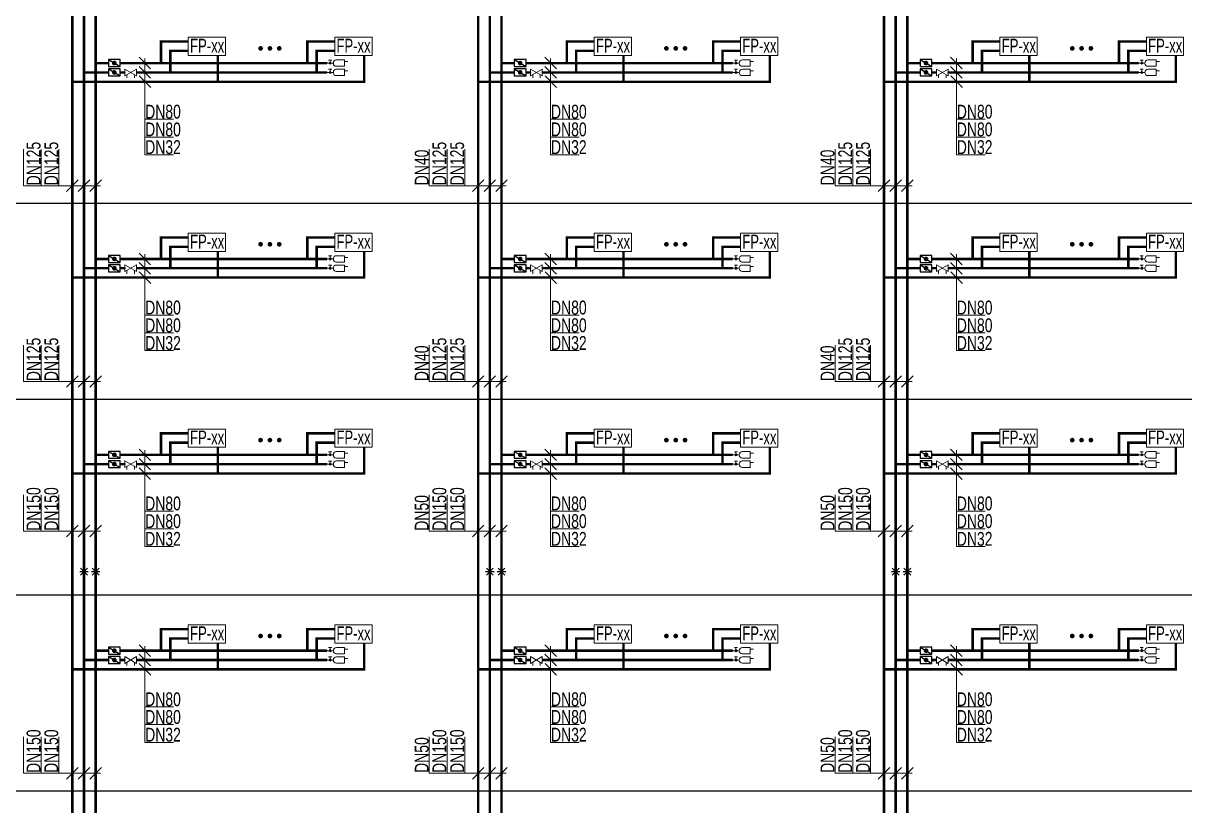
# Model space of a CAD drawing. Extents: x -778003 to -147913, y -2164908 to -814216.
# Drawn here: x -467002 to -442101, y -1006208 to -989428 of the extents above; entities that cross this region are included whole.
import ezdxf

# ---------------------------------------------------------------- set-up
doc = ezdxf.new("R2010")
doc.units = 0
doc.header["$LTSCALE"] = 1000
doc.header["$MEASUREMENT"] = 0
doc.linetypes.add('CENTER2', pattern=[1.125, 0.75, -0.125, 0.125, -0.125])
doc.linetypes.add('DASH', pattern=[0.35, 0.25, -0.1])
doc.layers.get('0').update_dxf_attribs({"linetype": 'CONTINUOUS'})
for name, color, linetype, lineweight in [('EQ-风机盘管', 7, 'CONTINUOUS', 20), ('H-DIM-空调', 7, 'CONTINUOUS', 20), ('H-KT-冷凝', 5, 'N_LINE', 35), ('H-KT-冷热供', 3, 'LRG_LINE', 35), ('H-KT-冷热回', 2, 'LRH_LINE', 35), ('H-KT-阀件', 7, 'CONTINUOUS', 20)]:
    doc.layers.add(name, color=color, linetype=linetype, lineweight=lineweight)
for name, color, linetype in [('TEXT-风机盘管', 7, 'CONTINUOUS'), ('VALVE-空冷供水', 7, 'CONTINUOUS'), ('VALVE-空冷热供水', 7, 'CONTINUOUS'), ('设备以及附件层', 7, 'CONTINUOUS')]:
    doc.layers.add(name, color=color, linetype=linetype)
doc.styles.add('_THVAC_PIPEDN', font='ROS', dxfattribs={"width": 0.8, "height": 3.5, "bigfont": 'JD'})
doc.styles.add('HZF', font='ROS', dxfattribs={"width": 0.8, "bigfont": 'JD'})
doc.styles.add('KHZ', font='ROMANS', dxfattribs={"width": 0.7, "bigfont": 'HZTXT'})
doc.linetypes.add('LRG_LINE', pattern='A,1.5,-0.1,["LRG",KHZ,S=0.1,R=0,X=-0.1,Y=-0.05],-0.2', length=1.8)
doc.linetypes.add('LRH_LINE', pattern='A,1.5,-0.1,["LRH",KHZ,S=0.1,R=0,X=-0.1,Y=-0.05],-0.2', length=1.8)
doc.linetypes.add('N_LINE', pattern='A,1.5,-0.1,["N",KHZ,S=0.1,R=0,X=-0.1,Y=-0.05],-0.02', length=1.62)

# ---------------------------------------------------------------- blocks, each defined once
blk = doc.blocks.new('$VALVE$00000964')
h = blk.add_hatch(color=256)
h.paths.add_polyline_path([(15, 46, 0.414214), (0, 61), (0, 31, 0.414214)])
h.paths.add_polyline_path([(0, 61, 0.414214), (-15, 46, 0.414214), (0, 31)])
for p, q in [((-46, 138), (-46, 251)), ((-46, 251), (46, 251)), ((23, 251), (23, 297)), ((46, 251), (46, 138)), ((0, 92), (0, 0)), ((15, 46), (44, 46)), ((44, 68), (44, 24))]:
    blk.add_line(p, q)
blk.add_circle((0, 46), 14.7)
blk.add_arc((0, 138), 46.1, 180, 0)
blk.add_point((0, 0))
blk = doc.blocks.new('$VALVE$00000929')
blk.add_lwpolyline([(-125, -72), (125, 72), (125, -72), (-125, 72)], close=True)
for points in [[(-80, -46), (-80, -116)], [(80, -46), (80, -116)]]:
    blk.add_lwpolyline(points)
for p in [(-125, 0), (125, 0)]:
    blk.add_point(p)
blk = doc.blocks.new('$VALVE$00000780')
at = {"layer": '设备以及附件层'}
for points in [[(-37, -37), (37, 37)], [(37, -37), (-37, 37)], [(0, 45), (0, -45)]]:
    blk.add_lwpolyline(points, dxfattribs=at)
blk = doc.blocks.new('$VALVE$00000898')
blk.add_lwpolyline([(128, 74), (-128, -74), (-128, 74)], close=True)
blk.add_lwpolyline([(128, 74), (128, -74), (-128, -74)])
at = {"const_width": 50}
blk.add_lwpolyline([(0, 25, -1), (0, -25, -1)], format="xyb", close=True, dxfattribs=at)
for p in [(-128, 0), (128, 0)]:
    blk.add_point(p)

msp = doc.modelspace()

# ---------------------------------------------------------------- hatches: boundary and pattern name
at = {"layer": 'H-KT-冷凝', "linetype": 'CENTER2'}
for points in [[(-459694.5, -990682.2), (-459668.3, -990682.2), (-459668.3, -990708.5)], [(-459694.5, -990682.2), (-459694.5, -990708.5), (-459668.3, -990708.5)], [(-450994.5, -990682.2), (-450968.3, -990682.2), (-450968.3, -990708.5)], [(-450994.5, -990682.2), (-450994.5, -990708.5), (-450968.3, -990708.5)], [(-442294.5, -990682.2), (-442268.3, -990682.2), (-442268.3, -990708.5)], [(-442294.5, -990682.2), (-442294.5, -990708.5), (-442268.3, -990708.5)], [(-459694.5, -994882.2), (-459668.3, -994882.2), (-459668.3, -994908.5)], [(-459694.5, -994882.2), (-459694.5, -994908.5), (-459668.3, -994908.5)], [(-450994.5, -994882.2), (-450968.3, -994882.2), (-450968.3, -994908.5)], [(-450994.5, -994882.2), (-450994.5, -994908.5), (-450968.3, -994908.5)], [(-442294.5, -994882.2), (-442268.3, -994882.2), (-442268.3, -994908.5)], [(-442294.5, -994882.2), (-442294.5, -994908.5), (-442268.3, -994908.5)], [(-459694.5, -999082.2), (-459668.3, -999082.2), (-459668.3, -999108.5)], [(-459694.5, -999082.2), (-459694.5, -999108.5), (-459668.3, -999108.5)], [(-450994.5, -999082.2), (-450968.3, -999082.2), (-450968.3, -999108.5)], [(-450994.5, -999082.2), (-450994.5, -999108.5), (-450968.3, -999108.5)], [(-442294.5, -999082.2), (-442268.3, -999082.2), (-442268.3, -999108.5)], [(-442294.5, -999082.2), (-442294.5, -999108.5), (-442268.3, -999108.5)], [(-459694.5, -1003282.2), (-459668.3, -1003282.2), (-459668.3, -1003308.5)], [(-459694.5, -1003282.2), (-459694.5, -1003308.5), (-459668.3, -1003308.5)], [(-450994.5, -1003282.2), (-450968.3, -1003282.2), (-450968.3, -1003308.5)], [(-450994.5, -1003282.2), (-450994.5, -1003308.5), (-450968.3, -1003308.5)], [(-442294.5, -1003282.2), (-442268.3, -1003282.2), (-442268.3, -1003308.5)], [(-442294.5, -1003282.2), (-442294.5, -1003308.5), (-442268.3, -1003308.5)]]:
    msp.add_hatch(color=256, dxfattribs=at).paths.add_polyline_path(points)
at = {"layer": 'H-KT-冷热供', "linetype": 'Continuous'}
for points in [[(-464048.9, -989821.1), (-464075.1, -989821.1), (-464075.1, -989794.8)], [(-464048.9, -989821.1), (-464048.9, -989794.8), (-464075.1, -989794.8)], [(-460911.1, -989821.1), (-460937.3, -989821.1), (-460937.3, -989794.8)], [(-460911.1, -989821.1), (-460911.1, -989794.8), (-460937.3, -989794.8)], [(-455348.9, -989821.1), (-455375.1, -989821.1), (-455375.1, -989794.8)], [(-455348.9, -989821.1), (-455348.9, -989794.8), (-455375.1, -989794.8)], [(-452211.1, -989821.1), (-452237.3, -989821.1), (-452237.3, -989794.8)], [(-452211.1, -989821.1), (-452211.1, -989794.8), (-452237.3, -989794.8)], [(-446648.9, -989821.1), (-446675.1, -989821.1), (-446675.1, -989794.8)], [(-446648.9, -989821.1), (-446648.9, -989794.8), (-446675.1, -989794.8)], [(-443511.1, -989821.1), (-443537.3, -989821.1), (-443537.3, -989794.8)], [(-443511.1, -989821.1), (-443511.1, -989794.8), (-443537.3, -989794.8)], [(-464048.9, -994021.1), (-464075.1, -994021.1), (-464075.1, -993994.8)], [(-464048.9, -994021.1), (-464048.9, -993994.8), (-464075.1, -993994.8)], [(-460911.1, -994021.1), (-460937.3, -994021.1), (-460937.3, -993994.8)], [(-460911.1, -994021.1), (-460911.1, -993994.8), (-460937.3, -993994.8)], [(-455348.9, -994021.1), (-455375.1, -994021.1), (-455375.1, -993994.8)], [(-455348.9, -994021.1), (-455348.9, -993994.8), (-455375.1, -993994.8)], [(-452211.1, -994021.1), (-452237.3, -994021.1), (-452237.3, -993994.8)], [(-452211.1, -994021.1), (-452211.1, -993994.8), (-452237.3, -993994.8)], [(-446648.9, -994021.1), (-446675.1, -994021.1), (-446675.1, -993994.8)], [(-446648.9, -994021.1), (-446648.9, -993994.8), (-446675.1, -993994.8)], [(-443511.1, -994021.1), (-443537.3, -994021.1), (-443537.3, -993994.8)], [(-443511.1, -994021.1), (-443511.1, -993994.8), (-443537.3, -993994.8)], [(-464048.9, -998221.1), (-464075.1, -998221.1), (-464075.1, -998194.8)], [(-464048.9, -998221.1), (-464048.9, -998194.8), (-464075.1, -998194.8)], [(-460911.1, -998221.1), (-460937.3, -998221.1), (-460937.3, -998194.8)], [(-460911.1, -998221.1), (-460911.1, -998194.8), (-460937.3, -998194.8)], [(-455348.9, -998221.1), (-455375.1, -998221.1), (-455375.1, -998194.8)], [(-455348.9, -998221.1), (-455348.9, -998194.8), (-455375.1, -998194.8)], [(-452211.1, -998221.1), (-452237.3, -998221.1), (-452237.3, -998194.8)], [(-452211.1, -998221.1), (-452211.1, -998194.8), (-452237.3, -998194.8)], [(-446648.9, -998221.1), (-446675.1, -998221.1), (-446675.1, -998194.8)], [(-446648.9, -998221.1), (-446648.9, -998194.8), (-446675.1, -998194.8)], [(-443511.1, -998221.1), (-443537.3, -998221.1), (-443537.3, -998194.8)], [(-443511.1, -998221.1), (-443511.1, -998194.8), (-443537.3, -998194.8)], [(-464048.9, -1002421.1), (-464075.1, -1002421.1), (-464075.1, -1002394.8)], [(-464048.9, -1002421.1), (-464048.9, -1002394.8), (-464075.1, -1002394.8)], [(-460911.1, -1002421.1), (-460937.3, -1002421.1), (-460937.3, -1002394.8)], [(-460911.1, -1002421.1), (-460911.1, -1002394.8), (-460937.3, -1002394.8)], [(-455348.9, -1002421.1), (-455375.1, -1002421.1), (-455375.1, -1002394.8)], [(-455348.9, -1002421.1), (-455348.9, -1002394.8), (-455375.1, -1002394.8)], [(-452211.1, -1002421.1), (-452237.3, -1002421.1), (-452237.3, -1002394.8)], [(-452211.1, -1002421.1), (-452211.1, -1002394.8), (-452237.3, -1002394.8)], [(-446648.9, -1002421.1), (-446675.1, -1002421.1), (-446675.1, -1002394.8)], [(-446648.9, -1002421.1), (-446648.9, -1002394.8), (-446675.1, -1002394.8)], [(-443511.1, -1002421.1), (-443537.3, -1002421.1), (-443537.3, -1002394.8)], [(-443511.1, -1002421.1), (-443511.1, -1002394.8), (-443537.3, -1002394.8)]]:
    msp.add_hatch(color=256, dxfattribs=at).paths.add_polyline_path(points)
at = {"layer": 'H-KT-冷热回', "linetype": 'DASH'}
for points in [[(-463848.9, -990021.1), (-463875.1, -990021.1), (-463875.1, -989994.8)], [(-463848.9, -990021.1), (-463848.9, -989994.8), (-463875.1, -989994.8)], [(-460711.1, -990021.1), (-460737.3, -990021.1), (-460737.3, -989994.8)], [(-460711.1, -990021.1), (-460711.1, -989994.8), (-460737.3, -989994.8)], [(-455148.9, -990021.1), (-455175.1, -990021.1), (-455175.1, -989994.8)], [(-455148.9, -990021.1), (-455148.9, -989994.8), (-455175.1, -989994.8)], [(-452011.1, -990021.1), (-452037.3, -990021.1), (-452037.3, -989994.8)], [(-452011.1, -990021.1), (-452011.1, -989994.8), (-452037.3, -989994.8)], [(-446448.9, -990021.1), (-446475.1, -990021.1), (-446475.1, -989994.8)], [(-446448.9, -990021.1), (-446448.9, -989994.8), (-446475.1, -989994.8)], [(-443311.1, -990021.1), (-443337.3, -990021.1), (-443337.3, -989994.8)], [(-443311.1, -990021.1), (-443311.1, -989994.8), (-443337.3, -989994.8)], [(-463848.9, -994221.1), (-463875.1, -994221.1), (-463875.1, -994194.8)], [(-463848.9, -994221.1), (-463848.9, -994194.8), (-463875.1, -994194.8)], [(-460711.1, -994221.1), (-460737.3, -994221.1), (-460737.3, -994194.8)], [(-460711.1, -994221.1), (-460711.1, -994194.8), (-460737.3, -994194.8)], [(-455148.9, -994221.1), (-455175.1, -994221.1), (-455175.1, -994194.8)], [(-455148.9, -994221.1), (-455148.9, -994194.8), (-455175.1, -994194.8)], [(-452011.1, -994221.1), (-452037.3, -994221.1), (-452037.3, -994194.8)], [(-452011.1, -994221.1), (-452011.1, -994194.8), (-452037.3, -994194.8)], [(-446448.9, -994221.1), (-446475.1, -994221.1), (-446475.1, -994194.8)], [(-446448.9, -994221.1), (-446448.9, -994194.8), (-446475.1, -994194.8)], [(-443311.1, -994221.1), (-443337.3, -994221.1), (-443337.3, -994194.8)], [(-443311.1, -994221.1), (-443311.1, -994194.8), (-443337.3, -994194.8)], [(-463848.9, -998421.1), (-463875.1, -998421.1), (-463875.1, -998394.8)], [(-463848.9, -998421.1), (-463848.9, -998394.8), (-463875.1, -998394.8)], [(-460711.1, -998421.1), (-460737.3, -998421.1), (-460737.3, -998394.8)], [(-460711.1, -998421.1), (-460711.1, -998394.8), (-460737.3, -998394.8)], [(-455148.9, -998421.1), (-455175.1, -998421.1), (-455175.1, -998394.8)], [(-455148.9, -998421.1), (-455148.9, -998394.8), (-455175.1, -998394.8)], [(-452011.1, -998421.1), (-452037.3, -998421.1), (-452037.3, -998394.8)], [(-452011.1, -998421.1), (-452011.1, -998394.8), (-452037.3, -998394.8)], [(-446448.9, -998421.1), (-446475.1, -998421.1), (-446475.1, -998394.8)], [(-446448.9, -998421.1), (-446448.9, -998394.8), (-446475.1, -998394.8)], [(-443311.1, -998421.1), (-443337.3, -998421.1), (-443337.3, -998394.8)], [(-443311.1, -998421.1), (-443311.1, -998394.8), (-443337.3, -998394.8)], [(-463848.9, -1002621.1), (-463875.1, -1002621.1), (-463875.1, -1002594.8)], [(-463848.9, -1002621.1), (-463848.9, -1002594.8), (-463875.1, -1002594.8)], [(-460711.1, -1002621.1), (-460737.3, -1002621.1), (-460737.3, -1002594.8)], [(-460711.1, -1002621.1), (-460711.1, -1002594.8), (-460737.3, -1002594.8)], [(-455148.9, -1002621.1), (-455175.1, -1002621.1), (-455175.1, -1002594.8)], [(-455148.9, -1002621.1), (-455148.9, -1002594.8), (-455175.1, -1002594.8)], [(-452011.1, -1002621.1), (-452037.3, -1002621.1), (-452037.3, -1002594.8)], [(-452011.1, -1002621.1), (-452011.1, -1002594.8), (-452037.3, -1002594.8)], [(-446448.9, -1002621.1), (-446475.1, -1002621.1), (-446475.1, -1002594.8)], [(-446448.9, -1002621.1), (-446448.9, -1002594.8), (-446475.1, -1002594.8)], [(-443311.1, -1002621.1), (-443337.3, -1002621.1), (-443337.3, -1002594.8)], [(-443311.1, -1002621.1), (-443311.1, -1002594.8), (-443337.3, -1002594.8)]]:
    msp.add_hatch(color=256, dxfattribs=at).paths.add_polyline_path(points)

# ---------------------------------------------------------------- linework, layer by layer
for p, q in [((-480720.3, -993287.1), (-408080, -993287.1)), ((-480720.3, -997487.1), (-408080, -997487.1)), ((-480720.3, -1001687.1), (-408080, -1001687.1)), ((-480720.3, -1005887.1), (-408080, -1005887.1))]:
    msp.add_line(p, q)
at = {"const_width": 50}
for points in [[(-461939.1, -989967.4, 1), (-461889.1, -989967.4, 1)], [(-461739.1, -989967.4, 1), (-461689.1, -989967.4, 1)], [(-461539.1, -989967.4, 1), (-461489.1, -989967.4, 1)], [(-453239.1, -989967.4, 1), (-453189.1, -989967.4, 1)], [(-453039.1, -989967.4, 1), (-452989.1, -989967.4, 1)], [(-452839.1, -989967.4, 1), (-452789.1, -989967.4, 1)], [(-444539.1, -989967.4, 1), (-444489.1, -989967.4, 1)], [(-444339.1, -989967.4, 1), (-444289.1, -989967.4, 1)], [(-444139.1, -989967.4, 1), (-444089.1, -989967.4, 1)], [(-461939.1, -994167.4, 1), (-461889.1, -994167.4, 1)], [(-461739.1, -994167.4, 1), (-461689.1, -994167.4, 1)], [(-461539.1, -994167.4, 1), (-461489.1, -994167.4, 1)], [(-453239.1, -994167.4, 1), (-453189.1, -994167.4, 1)], [(-453039.1, -994167.4, 1), (-452989.1, -994167.4, 1)], [(-452839.1, -994167.4, 1), (-452789.1, -994167.4, 1)], [(-444539.1, -994167.4, 1), (-444489.1, -994167.4, 1)], [(-444339.1, -994167.4, 1), (-444289.1, -994167.4, 1)], [(-444139.1, -994167.4, 1), (-444089.1, -994167.4, 1)], [(-461939.1, -998367.4, 1), (-461889.1, -998367.4, 1)], [(-461739.1, -998367.4, 1), (-461689.1, -998367.4, 1)], [(-461539.1, -998367.4, 1), (-461489.1, -998367.4, 1)], [(-453239.1, -998367.4, 1), (-453189.1, -998367.4, 1)], [(-453039.1, -998367.4, 1), (-452989.1, -998367.4, 1)], [(-452839.1, -998367.4, 1), (-452789.1, -998367.4, 1)], [(-444539.1, -998367.4, 1), (-444489.1, -998367.4, 1)], [(-444339.1, -998367.4, 1), (-444289.1, -998367.4, 1)], [(-444139.1, -998367.4, 1), (-444089.1, -998367.4, 1)], [(-461939.1, -1002567.4, 1), (-461889.1, -1002567.4, 1)], [(-461739.1, -1002567.4, 1), (-461689.1, -1002567.4, 1)], [(-461539.1, -1002567.4, 1), (-461489.1, -1002567.4, 1)], [(-453239.1, -1002567.4, 1), (-453189.1, -1002567.4, 1)], [(-453039.1, -1002567.4, 1), (-452989.1, -1002567.4, 1)], [(-452839.1, -1002567.4, 1), (-452789.1, -1002567.4, 1)], [(-444539.1, -1002567.4, 1), (-444489.1, -1002567.4, 1)], [(-444339.1, -1002567.4, 1), (-444289.1, -1002567.4, 1)], [(-444139.1, -1002567.4, 1), (-444089.1, -1002567.4, 1)]]:
    msp.add_lwpolyline(points, format="xyb", close=True, dxfattribs=at)
at = {"layer": 'EQ-风机盘管', "color": 4}
for points in [[(-463463, -989728.9), (-462662.8, -989728.9), (-462662.8, -990121.1), (-463463, -990121.1)], [(-460325.2, -989728.9), (-459525, -989728.9), (-459525, -990121.1), (-460325.2, -990121.1)], [(-454763, -989728.9), (-453962.8, -989728.9), (-453962.8, -990121.1), (-454763, -990121.1)], [(-451625.2, -989728.9), (-450825, -989728.9), (-450825, -990121.1), (-451625.2, -990121.1)], [(-446063, -989728.9), (-445262.8, -989728.9), (-445262.8, -990121.1), (-446063, -990121.1)], [(-442925.2, -989728.9), (-442125, -989728.9), (-442125, -990121.1), (-442925.2, -990121.1)], [(-463463, -993928.9), (-462662.8, -993928.9), (-462662.8, -994321.1), (-463463, -994321.1)], [(-460325.2, -993928.9), (-459525, -993928.9), (-459525, -994321.1), (-460325.2, -994321.1)], [(-454763, -993928.9), (-453962.8, -993928.9), (-453962.8, -994321.1), (-454763, -994321.1)], [(-451625.2, -993928.9), (-450825, -993928.9), (-450825, -994321.1), (-451625.2, -994321.1)], [(-446063, -993928.9), (-445262.8, -993928.9), (-445262.8, -994321.1), (-446063, -994321.1)], [(-442925.2, -993928.9), (-442125, -993928.9), (-442125, -994321.1), (-442925.2, -994321.1)], [(-463463, -998128.9), (-462662.8, -998128.9), (-462662.8, -998521.1), (-463463, -998521.1)], [(-460325.2, -998128.9), (-459525, -998128.9), (-459525, -998521.1), (-460325.2, -998521.1)], [(-454763, -998128.9), (-453962.8, -998128.9), (-453962.8, -998521.1), (-454763, -998521.1)], [(-451625.2, -998128.9), (-450825, -998128.9), (-450825, -998521.1), (-451625.2, -998521.1)], [(-446063, -998128.9), (-445262.8, -998128.9), (-445262.8, -998521.1), (-446063, -998521.1)], [(-442925.2, -998128.9), (-442125, -998128.9), (-442125, -998521.1), (-442925.2, -998521.1)], [(-463463, -1002328.9), (-462662.8, -1002328.9), (-462662.8, -1002721.1), (-463463, -1002721.1)], [(-460325.2, -1002328.9), (-459525, -1002328.9), (-459525, -1002721.1), (-460325.2, -1002721.1)], [(-454763, -1002328.9), (-453962.8, -1002328.9), (-453962.8, -1002721.1), (-454763, -1002721.1)], [(-451625.2, -1002328.9), (-450825, -1002328.9), (-450825, -1002721.1), (-451625.2, -1002721.1)], [(-446063, -1002328.9), (-445262.8, -1002328.9), (-445262.8, -1002721.1), (-446063, -1002721.1)], [(-442925.2, -1002328.9), (-442125, -1002328.9), (-442125, -1002721.1), (-442925.2, -1002721.1)]]:
    msp.add_lwpolyline(points, close=True, dxfattribs=at)
at = {"layer": 'H-DIM-空调'}
for p, q in [((-464520.1, -990158.5), (-464272.6, -990405.9)), ((-464396.3, -990182.2), (-464396.3, -991788)), ((-455820.1, -990158.5), (-455572.6, -990405.9)), ((-455696.3, -990182.2), (-455696.3, -991788)), ((-447120.1, -990158.5), (-446872.6, -990405.9)), ((-446996.3, -990182.2), (-446996.3, -991788)), ((-464520.1, -990358.5), (-464272.6, -990605.9)), ((-455820.1, -990358.5), (-455572.6, -990605.9)), ((-447120.1, -990358.5), (-446872.6, -990605.9)), ((-464514.4, -990558.5), (-464266.9, -990805.9)), ((-455814.4, -990558.5), (-455566.9, -990805.9)), ((-447114.4, -990558.5), (-446866.9, -990805.9)), ((-464396.3, -991488), (-463780.8, -991488)), ((-464396.3, -991488), (-464396.3, -992248)), ((-455696.3, -991488), (-455080.8, -991488)), ((-455696.3, -991488), (-455696.3, -992248)), ((-446996.3, -991488), (-446380.8, -991488)), ((-446996.3, -991488), (-446996.3, -992248)), ((-464396.3, -991868), (-463780.8, -991868)), ((-455696.3, -991868), (-455080.8, -991868)), ((-446996.3, -991868), (-446380.8, -991868)), ((-466996.8, -992911), (-466996.8, -992130.3)), ((-466616.8, -992911), (-466616.8, -992130.3)), ((-466236.8, -992911), (-466236.8, -992130.3)), ((-464396.3, -992248), (-463780.8, -992248)), ((-458296.8, -992911), (-458296.8, -992130.3)), ((-457916.8, -992911), (-457916.8, -992130.3)), ((-457536.8, -992911), (-457536.8, -992130.3)), ((-455696.3, -992248), (-455080.8, -992248)), ((-449596.8, -992911), (-449596.8, -992130.3)), ((-449216.8, -992911), (-449216.8, -992130.3)), ((-448836.8, -992911), (-448836.8, -992130.3)), ((-446996.3, -992248), (-446380.8, -992248)), ((-466072.7, -993034.7), (-465825.2, -992787.2)), ((-465822.7, -993034.7), (-465575.2, -992787.2)), ((-465572.7, -993034.7), (-465325.2, -992787.2)), ((-457372.7, -993034.7), (-457125.2, -992787.2)), ((-457122.7, -993034.7), (-456875.2, -992787.2)), ((-456872.7, -993034.7), (-456625.2, -992787.2)), ((-448672.7, -993034.7), (-448425.2, -992787.2)), ((-448422.7, -993034.7), (-448175.2, -992787.2)), ((-448172.7, -993034.7), (-447925.2, -992787.2)), ((-466236.8, -992911), (-466996.8, -992911)), ((-465348.9, -992911), (-466236.8, -992911)), ((-457536.8, -992911), (-458296.8, -992911)), ((-456648.9, -992911), (-457536.8, -992911)), ((-448836.8, -992911), (-449596.8, -992911)), ((-447948.9, -992911), (-448836.8, -992911)), ((-464520.1, -994358.5), (-464272.6, -994605.9)), ((-464396.3, -994382.2), (-464396.3, -995988)), ((-455820.1, -994358.5), (-455572.6, -994605.9)), ((-455696.3, -994382.2), (-455696.3, -995988)), ((-447120.1, -994358.5), (-446872.6, -994605.9)), ((-446996.3, -994382.2), (-446996.3, -995988)), ((-464520.1, -994558.5), (-464272.6, -994805.9)), ((-464514.4, -994758.5), (-464266.9, -995005.9)), ((-455820.1, -994558.5), (-455572.6, -994805.9)), ((-455814.4, -994758.5), (-455566.9, -995005.9)), ((-447120.1, -994558.5), (-446872.6, -994805.9)), ((-447114.4, -994758.5), (-446866.9, -995005.9)), ((-464396.3, -995688), (-463780.8, -995688)), ((-464396.3, -995688), (-464396.3, -996448)), ((-455696.3, -995688), (-455080.8, -995688)), ((-455696.3, -995688), (-455696.3, -996448)), ((-446996.3, -995688), (-446380.8, -995688)), ((-446996.3, -995688), (-446996.3, -996448)), ((-464396.3, -996068), (-463780.8, -996068)), ((-455696.3, -996068), (-455080.8, -996068)), ((-446996.3, -996068), (-446380.8, -996068)), ((-466996.8, -997111), (-466996.8, -996330.3)), ((-466616.8, -997111), (-466616.8, -996330.3)), ((-466236.8, -997111), (-466236.8, -996330.3)), ((-464396.3, -996448), (-463780.8, -996448)), ((-458296.8, -997111), (-458296.8, -996330.3)), ((-457916.8, -997111), (-457916.8, -996330.3)), ((-457536.8, -997111), (-457536.8, -996330.3)), ((-455696.3, -996448), (-455080.8, -996448)), ((-449596.8, -997111), (-449596.8, -996330.3)), ((-449216.8, -997111), (-449216.8, -996330.3)), ((-448836.8, -997111), (-448836.8, -996330.3)), ((-446996.3, -996448), (-446380.8, -996448)), ((-466072.7, -997234.7), (-465825.2, -996987.2)), ((-465822.7, -997234.7), (-465575.2, -996987.2)), ((-465572.7, -997234.7), (-465325.2, -996987.2)), ((-457372.7, -997234.7), (-457125.2, -996987.2)), ((-457122.7, -997234.7), (-456875.2, -996987.2)), ((-456872.7, -997234.7), (-456625.2, -996987.2)), ((-448672.7, -997234.7), (-448425.2, -996987.2)), ((-448422.7, -997234.7), (-448175.2, -996987.2)), ((-448172.7, -997234.7), (-447925.2, -996987.2)), ((-466236.8, -997111), (-466996.8, -997111)), ((-465348.9, -997111), (-466236.8, -997111)), ((-457536.8, -997111), (-458296.8, -997111)), ((-456648.9, -997111), (-457536.8, -997111)), ((-448836.8, -997111), (-449596.8, -997111)), ((-447948.9, -997111), (-448836.8, -997111)), ((-464520.1, -998558.5), (-464272.6, -998805.9)), ((-464520.1, -998758.5), (-464272.6, -999005.9)), ((-464396.3, -998582.2), (-464396.3, -1000188)), ((-455820.1, -998558.5), (-455572.6, -998805.9)), ((-455820.1, -998758.5), (-455572.6, -999005.9)), ((-455696.3, -998582.2), (-455696.3, -1000188)), ((-447120.1, -998558.5), (-446872.6, -998805.9)), ((-447120.1, -998758.5), (-446872.6, -999005.9)), ((-446996.3, -998582.2), (-446996.3, -1000188)), ((-464520.1, -998961.2), (-464272.6, -999208.7)), ((-455820.1, -998961.2), (-455572.6, -999208.7)), ((-447120.1, -998961.2), (-446872.6, -999208.7)), ((-466996.8, -1000318.2), (-466996.8, -999537.5)), ((-466616.8, -1000318.2), (-466616.8, -999537.5)), ((-466236.8, -1000318.2), (-466236.8, -999537.5)), ((-458296.8, -1000318.2), (-458296.8, -999537.5)), ((-457916.8, -1000318.2), (-457916.8, -999537.5)), ((-457536.8, -1000318.2), (-457536.8, -999537.5)), ((-449596.8, -1000318.2), (-449596.8, -999537.5)), ((-449216.8, -1000318.2), (-449216.8, -999537.5)), ((-448836.8, -1000318.2), (-448836.8, -999537.5)), ((-464396.3, -999888), (-463780.8, -999888)), ((-464396.3, -999888), (-464396.3, -1000648)), ((-455696.3, -999888), (-455080.8, -999888)), ((-455696.3, -999888), (-455696.3, -1000648)), ((-446996.3, -999888), (-446380.8, -999888)), ((-446996.3, -999888), (-446996.3, -1000648)), ((-466072.7, -1000441.9), (-465825.2, -1000194.4)), ((-465822.7, -1000441.9), (-465575.2, -1000194.4)), ((-465572.7, -1000441.9), (-465325.2, -1000194.4)), ((-457372.7, -1000441.9), (-457125.2, -1000194.4)), ((-457122.7, -1000441.9), (-456875.2, -1000194.4)), ((-456872.7, -1000441.9), (-456625.2, -1000194.4)), ((-448672.7, -1000441.9), (-448425.2, -1000194.4)), ((-448422.7, -1000441.9), (-448175.2, -1000194.4)), ((-448172.7, -1000441.9), (-447925.2, -1000194.4)), ((-466236.8, -1000318.2), (-466996.8, -1000318.2)), ((-465348.9, -1000318.2), (-466236.8, -1000318.2)), ((-464396.3, -1000268), (-463780.8, -1000268)), ((-457536.8, -1000318.2), (-458296.8, -1000318.2)), ((-456648.9, -1000318.2), (-457536.8, -1000318.2)), ((-455696.3, -1000268), (-455080.8, -1000268)), ((-448836.8, -1000318.2), (-449596.8, -1000318.2)), ((-447948.9, -1000318.2), (-448836.8, -1000318.2)), ((-446996.3, -1000268), (-446380.8, -1000268)), ((-464396.3, -1000648), (-463780.8, -1000648)), ((-455696.3, -1000648), (-455080.8, -1000648)), ((-446996.3, -1000648), (-446380.8, -1000648)), ((-464520.1, -1002758.5), (-464272.6, -1003005.9)), ((-464520.1, -1002958.5), (-464272.6, -1003205.9)), ((-464396.3, -1002782.2), (-464396.3, -1004388)), ((-455820.1, -1002758.5), (-455572.6, -1003005.9)), ((-455820.1, -1002958.5), (-455572.6, -1003205.9)), ((-455696.3, -1002782.2), (-455696.3, -1004388)), ((-447120.1, -1002758.5), (-446872.6, -1003005.9)), ((-447120.1, -1002958.5), (-446872.6, -1003205.9)), ((-446996.3, -1002782.2), (-446996.3, -1004388)), ((-464514.4, -1003158.5), (-464266.9, -1003405.9)), ((-455814.4, -1003158.5), (-455566.9, -1003405.9)), ((-447114.4, -1003158.5), (-446866.9, -1003405.9)), ((-464396.3, -1004088), (-463780.8, -1004088)), ((-464396.3, -1004088), (-464396.3, -1004848)), ((-455696.3, -1004088), (-455080.8, -1004088)), ((-455696.3, -1004088), (-455696.3, -1004848)), ((-446996.3, -1004088), (-446380.8, -1004088)), ((-446996.3, -1004088), (-446996.3, -1004848)), ((-464396.3, -1004468), (-463780.8, -1004468)), ((-455696.3, -1004468), (-455080.8, -1004468)), ((-446996.3, -1004468), (-446380.8, -1004468)), ((-466996.8, -1005511), (-466996.8, -1004730.3)), ((-466616.8, -1005511), (-466616.8, -1004730.3)), ((-466236.8, -1005511), (-466236.8, -1004730.3)), ((-458296.8, -1005511), (-458296.8, -1004730.3)), ((-457916.8, -1005511), (-457916.8, -1004730.3)), ((-457536.8, -1005511), (-457536.8, -1004730.3)), ((-449596.8, -1005511), (-449596.8, -1004730.3)), ((-449216.8, -1005511), (-449216.8, -1004730.3)), ((-448836.8, -1005511), (-448836.8, -1004730.3)), ((-464396.3, -1004848), (-463780.8, -1004848)), ((-455696.3, -1004848), (-455080.8, -1004848)), ((-446996.3, -1004848), (-446380.8, -1004848)), ((-466072.7, -1005634.7), (-465825.2, -1005387.2)), ((-465822.7, -1005634.7), (-465575.2, -1005387.2)), ((-465572.7, -1005634.7), (-465325.2, -1005387.2)), ((-457372.7, -1005634.7), (-457125.2, -1005387.2)), ((-457122.7, -1005634.7), (-456875.2, -1005387.2)), ((-456872.7, -1005634.7), (-456625.2, -1005387.2)), ((-448672.7, -1005634.7), (-448425.2, -1005387.2)), ((-448422.7, -1005634.7), (-448175.2, -1005387.2)), ((-448172.7, -1005634.7), (-447925.2, -1005387.2)), ((-466236.8, -1005511), (-466996.8, -1005511)), ((-465348.9, -1005511), (-466236.8, -1005511)), ((-457536.8, -1005511), (-458296.8, -1005511)), ((-456648.9, -1005511), (-457536.8, -1005511)), ((-448836.8, -1005511), (-449596.8, -1005511)), ((-447948.9, -1005511), (-448836.8, -1005511))]:
    msp.add_line(p, q, dxfattribs=at)
at = {"layer": 'H-KT-冷凝', "linetype": 'CENTER2', "ltscale": 1.5, "const_width": 52.5}
for points in [[(-465948.9, -991182.2), (-465948.9, -986982.2)], [(-457248.9, -991182.2), (-457248.9, -986982.2)], [(-448548.9, -991182.2), (-448548.9, -986982.2)], [(-462832.4, -990682.2), (-462832.4, -990121.1)], [(-459694.5, -990682.2), (-459694.5, -990121.1)], [(-454132.4, -990682.2), (-454132.4, -990121.1)], [(-450994.5, -990682.2), (-450994.5, -990121.1)], [(-445432.4, -990682.2), (-445432.4, -990121.1)], [(-442294.5, -990682.2), (-442294.5, -990121.1)], [(-465948.9, -990682.2), (-462832.4, -990682.2)], [(-462832.4, -990682.2), (-459694.5, -990682.2)], [(-457248.9, -990682.2), (-454132.4, -990682.2)], [(-454132.4, -990682.2), (-450994.5, -990682.2)], [(-448548.9, -990682.2), (-445432.4, -990682.2)], [(-445432.4, -990682.2), (-442294.5, -990682.2)], [(-465948.9, -995382.2), (-465948.9, -991182.2)], [(-457248.9, -995382.2), (-457248.9, -991182.2)], [(-448548.9, -995382.2), (-448548.9, -991182.2)], [(-462832.4, -994882.2), (-462832.4, -994321.1)], [(-459694.5, -994882.2), (-459694.5, -994321.1)], [(-454132.4, -994882.2), (-454132.4, -994321.1)], [(-450994.5, -994882.2), (-450994.5, -994321.1)], [(-445432.4, -994882.2), (-445432.4, -994321.1)], [(-442294.5, -994882.2), (-442294.5, -994321.1)], [(-465948.9, -994882.2), (-462832.4, -994882.2)], [(-462832.4, -994882.2), (-459694.5, -994882.2)], [(-457248.9, -994882.2), (-454132.4, -994882.2)], [(-454132.4, -994882.2), (-450994.5, -994882.2)], [(-448548.9, -994882.2), (-445432.4, -994882.2)], [(-445432.4, -994882.2), (-442294.5, -994882.2)], [(-465948.9, -999582.2), (-465948.9, -995382.2)], [(-457248.9, -999582.2), (-457248.9, -995382.2)], [(-448548.9, -999582.2), (-448548.9, -995382.2)], [(-462832.4, -999082.2), (-462832.4, -998521.1)], [(-459694.5, -999082.2), (-459694.5, -998521.1)], [(-454132.4, -999082.2), (-454132.4, -998521.1)], [(-450994.5, -999082.2), (-450994.5, -998521.1)], [(-445432.4, -999082.2), (-445432.4, -998521.1)], [(-442294.5, -999082.2), (-442294.5, -998521.1)], [(-465948.9, -999082.2), (-462832.4, -999082.2)], [(-462832.4, -999082.2), (-459694.5, -999082.2)], [(-457248.9, -999082.2), (-454132.4, -999082.2)], [(-454132.4, -999082.2), (-450994.5, -999082.2)], [(-448548.9, -999082.2), (-445432.4, -999082.2)], [(-445432.4, -999082.2), (-442294.5, -999082.2)], [(-465948.9, -1003782.2), (-465948.9, -999582.2)], [(-457248.9, -1003782.2), (-457248.9, -999582.2)], [(-448548.9, -1003782.2), (-448548.9, -999582.2)], [(-462832.4, -1003282.2), (-462832.4, -1002721.1)], [(-459694.5, -1003282.2), (-459694.5, -1002721.1)], [(-454132.4, -1003282.2), (-454132.4, -1002721.1)], [(-450994.5, -1003282.2), (-450994.5, -1002721.1)], [(-445432.4, -1003282.2), (-445432.4, -1002721.1)], [(-442294.5, -1003282.2), (-442294.5, -1002721.1)], [(-465948.9, -1003282.2), (-462832.4, -1003282.2)], [(-462832.4, -1003282.2), (-459694.5, -1003282.2)], [(-457248.9, -1003282.2), (-454132.4, -1003282.2)], [(-454132.4, -1003282.2), (-450994.5, -1003282.2)], [(-448548.9, -1003282.2), (-445432.4, -1003282.2)], [(-445432.4, -1003282.2), (-442294.5, -1003282.2)], [(-465948.9, -1007982.2), (-465948.9, -1003782.2)], [(-457248.9, -1007982.2), (-457248.9, -1003782.2)], [(-448548.9, -1007982.2), (-448548.9, -1003782.2)]]:
    msp.add_lwpolyline(points, dxfattribs=at)
at = {"layer": 'H-KT-冷热供', "linetype": 'Continuous', "ltscale": 1.5, "const_width": 52.5}
for points in [[(-465448.9, -990582.2), (-465448.9, -986082.2)], [(-456748.9, -990582.2), (-456748.9, -986082.2)], [(-448048.9, -990582.2), (-448048.9, -986082.2)], [(-464048.9, -990282.2), (-464048.9, -989821.1)], [(-464048.9, -989821.1), (-463463, -989821.1)], [(-460911.1, -990282.2), (-460911.1, -989821.1)], [(-460911.1, -989821.1), (-460325.2, -989821.1)], [(-455348.9, -990282.2), (-455348.9, -989821.1)], [(-455348.9, -989821.1), (-454763, -989821.1)], [(-452211.1, -990282.2), (-452211.1, -989821.1)], [(-452211.1, -989821.1), (-451625.2, -989821.1)], [(-446648.9, -990282.2), (-446648.9, -989821.1)], [(-446648.9, -989821.1), (-446063, -989821.1)], [(-443511.1, -990282.2), (-443511.1, -989821.1)], [(-443511.1, -989821.1), (-442925.2, -989821.1)], [(-465448.9, -990282.2), (-465176.9, -990282.2)], [(-464920.9, -990282.2), (-464048.9, -990282.2)], [(-464048.9, -990282.2), (-460911.1, -990282.2)], [(-460911.1, -990282.2), (-460491.9, -990282.2)], [(-456748.9, -990282.2), (-456476.9, -990282.2)], [(-456220.9, -990282.2), (-455348.9, -990282.2)], [(-455348.9, -990282.2), (-452211.1, -990282.2)], [(-452211.1, -990282.2), (-451791.9, -990282.2)], [(-448048.9, -990282.2), (-447776.9, -990282.2)], [(-447520.9, -990282.2), (-446648.9, -990282.2)], [(-446648.9, -990282.2), (-443511.1, -990282.2)], [(-443511.1, -990282.2), (-443091.9, -990282.2)], [(-465448.9, -994482.2), (-465448.9, -990582.2)], [(-456748.9, -994482.2), (-456748.9, -990582.2)], [(-448048.9, -994482.2), (-448048.9, -990582.2)], [(-464048.9, -994482.2), (-464048.9, -994021.1)], [(-464048.9, -994021.1), (-463463, -994021.1)], [(-460911.1, -994482.2), (-460911.1, -994021.1)], [(-460911.1, -994021.1), (-460325.2, -994021.1)], [(-455348.9, -994482.2), (-455348.9, -994021.1)], [(-455348.9, -994021.1), (-454763, -994021.1)], [(-452211.1, -994482.2), (-452211.1, -994021.1)], [(-452211.1, -994021.1), (-451625.2, -994021.1)], [(-446648.9, -994482.2), (-446648.9, -994021.1)], [(-446648.9, -994021.1), (-446063, -994021.1)], [(-443511.1, -994482.2), (-443511.1, -994021.1)], [(-443511.1, -994021.1), (-442925.2, -994021.1)], [(-465448.9, -998982.2), (-465448.9, -994482.2)], [(-465448.9, -994482.2), (-465176.9, -994482.2)], [(-464920.9, -994482.2), (-464048.9, -994482.2)], [(-464048.9, -994482.2), (-460911.1, -994482.2)], [(-460911.1, -994482.2), (-460491.9, -994482.2)], [(-456748.9, -998982.2), (-456748.9, -994482.2)], [(-456748.9, -994482.2), (-456476.9, -994482.2)], [(-456220.9, -994482.2), (-455348.9, -994482.2)], [(-455348.9, -994482.2), (-452211.1, -994482.2)], [(-452211.1, -994482.2), (-451791.9, -994482.2)], [(-448048.9, -998982.2), (-448048.9, -994482.2)], [(-448048.9, -994482.2), (-447776.9, -994482.2)], [(-447520.9, -994482.2), (-446648.9, -994482.2)], [(-446648.9, -994482.2), (-443511.1, -994482.2)], [(-443511.1, -994482.2), (-443091.9, -994482.2)], [(-464048.9, -998682.2), (-464048.9, -998221.1)], [(-464048.9, -998221.1), (-463463, -998221.1)], [(-460911.1, -998682.2), (-460911.1, -998221.1)], [(-460911.1, -998221.1), (-460325.2, -998221.1)], [(-455348.9, -998682.2), (-455348.9, -998221.1)], [(-455348.9, -998221.1), (-454763, -998221.1)], [(-452211.1, -998682.2), (-452211.1, -998221.1)], [(-452211.1, -998221.1), (-451625.2, -998221.1)], [(-446648.9, -998682.2), (-446648.9, -998221.1)], [(-446648.9, -998221.1), (-446063, -998221.1)], [(-443511.1, -998682.2), (-443511.1, -998221.1)], [(-443511.1, -998221.1), (-442925.2, -998221.1)], [(-465448.9, -998682.2), (-465176.9, -998682.2)], [(-464920.9, -998682.2), (-464048.9, -998682.2)], [(-464048.9, -998682.2), (-460911.1, -998682.2)], [(-460911.1, -998682.2), (-460491.9, -998682.2)], [(-456748.9, -998682.2), (-456476.9, -998682.2)], [(-456220.9, -998682.2), (-455348.9, -998682.2)], [(-455348.9, -998682.2), (-452211.1, -998682.2)], [(-452211.1, -998682.2), (-451791.9, -998682.2)], [(-448048.9, -998682.2), (-447776.9, -998682.2)], [(-447520.9, -998682.2), (-446648.9, -998682.2)], [(-446648.9, -998682.2), (-443511.1, -998682.2)], [(-443511.1, -998682.2), (-443091.9, -998682.2)], [(-465448.9, -1003182.2), (-465448.9, -998982.2)], [(-456748.9, -1003182.2), (-456748.9, -998982.2)], [(-448048.9, -1003182.2), (-448048.9, -998982.2)], [(-464048.9, -1002882.2), (-464048.9, -1002421.1)], [(-464048.9, -1002421.1), (-463463, -1002421.1)], [(-460911.1, -1002882.2), (-460911.1, -1002421.1)], [(-460911.1, -1002421.1), (-460325.2, -1002421.1)], [(-455348.9, -1002882.2), (-455348.9, -1002421.1)], [(-455348.9, -1002421.1), (-454763, -1002421.1)], [(-452211.1, -1002882.2), (-452211.1, -1002421.1)], [(-452211.1, -1002421.1), (-451625.2, -1002421.1)], [(-446648.9, -1002882.2), (-446648.9, -1002421.1)], [(-446648.9, -1002421.1), (-446063, -1002421.1)], [(-443511.1, -1002882.2), (-443511.1, -1002421.1)], [(-443511.1, -1002421.1), (-442925.2, -1002421.1)], [(-465448.9, -1002882.2), (-465176.9, -1002882.2)], [(-464920.9, -1002882.2), (-464048.9, -1002882.2)], [(-464048.9, -1002882.2), (-460911.1, -1002882.2)], [(-460911.1, -1002882.2), (-460491.9, -1002882.2)], [(-456748.9, -1002882.2), (-456476.9, -1002882.2)], [(-456220.9, -1002882.2), (-455348.9, -1002882.2)], [(-455348.9, -1002882.2), (-452211.1, -1002882.2)], [(-452211.1, -1002882.2), (-451791.9, -1002882.2)], [(-448048.9, -1002882.2), (-447776.9, -1002882.2)], [(-447520.9, -1002882.2), (-446648.9, -1002882.2)], [(-446648.9, -1002882.2), (-443511.1, -1002882.2)], [(-443511.1, -1002882.2), (-443091.9, -1002882.2)], [(-465448.9, -1007382.2), (-465448.9, -1003182.2)], [(-456748.9, -1007382.2), (-456748.9, -1003182.2)], [(-448048.9, -1007382.2), (-448048.9, -1003182.2)]]:
    msp.add_lwpolyline(points, dxfattribs=at)
at = {"layer": 'H-KT-冷热回', "linetype": 'DASH', "ltscale": 1.5, "const_width": 52.5}
for points in [[(-465698.9, -990982.2), (-465698.9, -986782.2)], [(-456998.9, -990982.2), (-456998.9, -986782.2)], [(-448298.9, -990982.2), (-448298.9, -986782.2)], [(-463848.9, -990482.2), (-463848.9, -990021.1)], [(-463848.9, -990021.1), (-463463, -990021.1)], [(-460711.1, -990482.2), (-460711.1, -990021.1)], [(-460711.1, -990021.1), (-460325.2, -990021.1)], [(-455148.9, -990482.2), (-455148.9, -990021.1)], [(-455148.9, -990021.1), (-454763, -990021.1)], [(-452011.1, -990482.2), (-452011.1, -990021.1)], [(-452011.1, -990021.1), (-451625.2, -990021.1)], [(-446448.9, -990482.2), (-446448.9, -990021.1)], [(-446448.9, -990021.1), (-446063, -990021.1)], [(-443311.1, -990482.2), (-443311.1, -990021.1)], [(-443311.1, -990021.1), (-442925.2, -990021.1)], [(-465698.9, -990482.2), (-465176.9, -990482.2)], [(-464920.9, -990482.2), (-464824.1, -990482.2)], [(-464573.7, -990482.2), (-463848.9, -990482.2)], [(-463848.9, -990482.2), (-460711.1, -990482.2)], [(-460711.1, -990482.2), (-460491.9, -990482.2)], [(-456998.9, -990482.2), (-456476.9, -990482.2)], [(-456220.9, -990482.2), (-456124.1, -990482.2)], [(-455873.7, -990482.2), (-455148.9, -990482.2)], [(-455148.9, -990482.2), (-452011.1, -990482.2)], [(-452011.1, -990482.2), (-451791.9, -990482.2)], [(-448298.9, -990482.2), (-447776.9, -990482.2)], [(-447520.9, -990482.2), (-447424.1, -990482.2)], [(-447173.7, -990482.2), (-446448.9, -990482.2)], [(-446448.9, -990482.2), (-443311.1, -990482.2)], [(-443311.1, -990482.2), (-443091.9, -990482.2)], [(-465698.9, -994882.2), (-465698.9, -990982.2)], [(-456998.9, -994882.2), (-456998.9, -990982.2)], [(-448298.9, -994882.2), (-448298.9, -990982.2)], [(-463848.9, -994682.2), (-463848.9, -994221.1)], [(-463848.9, -994221.1), (-463463, -994221.1)], [(-460711.1, -994682.2), (-460711.1, -994221.1)], [(-460711.1, -994221.1), (-460325.2, -994221.1)], [(-455148.9, -994682.2), (-455148.9, -994221.1)], [(-455148.9, -994221.1), (-454763, -994221.1)], [(-452011.1, -994682.2), (-452011.1, -994221.1)], [(-452011.1, -994221.1), (-451625.2, -994221.1)], [(-446448.9, -994682.2), (-446448.9, -994221.1)], [(-446448.9, -994221.1), (-446063, -994221.1)], [(-443311.1, -994682.2), (-443311.1, -994221.1)], [(-443311.1, -994221.1), (-442925.2, -994221.1)], [(-465698.9, -994682.2), (-465176.9, -994682.2)], [(-464920.9, -994682.2), (-464824.1, -994682.2)], [(-464573.7, -994682.2), (-463848.9, -994682.2)], [(-463848.9, -994682.2), (-460711.1, -994682.2)], [(-460711.1, -994682.2), (-460491.9, -994682.2)], [(-456998.9, -994682.2), (-456476.9, -994682.2)], [(-456220.9, -994682.2), (-456124.1, -994682.2)], [(-455873.7, -994682.2), (-455148.9, -994682.2)], [(-455148.9, -994682.2), (-452011.1, -994682.2)], [(-452011.1, -994682.2), (-451791.9, -994682.2)], [(-448298.9, -994682.2), (-447776.9, -994682.2)], [(-447520.9, -994682.2), (-447424.1, -994682.2)], [(-447173.7, -994682.2), (-446448.9, -994682.2)], [(-446448.9, -994682.2), (-443311.1, -994682.2)], [(-443311.1, -994682.2), (-443091.9, -994682.2)], [(-465698.9, -999382.2), (-465698.9, -994882.2)], [(-456998.9, -999382.2), (-456998.9, -994882.2)], [(-448298.9, -999382.2), (-448298.9, -994882.2)], [(-463848.9, -998882.2), (-463848.9, -998421.1)], [(-463848.9, -998421.1), (-463463, -998421.1)], [(-460711.1, -998882.2), (-460711.1, -998421.1)], [(-460711.1, -998421.1), (-460325.2, -998421.1)], [(-455148.9, -998882.2), (-455148.9, -998421.1)], [(-455148.9, -998421.1), (-454763, -998421.1)], [(-452011.1, -998882.2), (-452011.1, -998421.1)], [(-452011.1, -998421.1), (-451625.2, -998421.1)], [(-446448.9, -998882.2), (-446448.9, -998421.1)], [(-446448.9, -998421.1), (-446063, -998421.1)], [(-443311.1, -998882.2), (-443311.1, -998421.1)], [(-443311.1, -998421.1), (-442925.2, -998421.1)], [(-465698.9, -998882.2), (-465176.9, -998882.2)], [(-464920.9, -998882.2), (-464824.1, -998882.2)], [(-464573.7, -998882.2), (-463848.9, -998882.2)], [(-463848.9, -998882.2), (-460711.1, -998882.2)], [(-460711.1, -998882.2), (-460491.9, -998882.2)], [(-456998.9, -998882.2), (-456476.9, -998882.2)], [(-456220.9, -998882.2), (-456124.1, -998882.2)], [(-455873.7, -998882.2), (-455148.9, -998882.2)], [(-455148.9, -998882.2), (-452011.1, -998882.2)], [(-452011.1, -998882.2), (-451791.9, -998882.2)], [(-448298.9, -998882.2), (-447776.9, -998882.2)], [(-447520.9, -998882.2), (-447424.1, -998882.2)], [(-447173.7, -998882.2), (-446448.9, -998882.2)], [(-446448.9, -998882.2), (-443311.1, -998882.2)], [(-443311.1, -998882.2), (-443091.9, -998882.2)], [(-465698.9, -1003582.2), (-465698.9, -999382.2)], [(-456998.9, -1003582.2), (-456998.9, -999382.2)], [(-448298.9, -1003582.2), (-448298.9, -999382.2)], [(-463848.9, -1003082.2), (-463848.9, -1002621.1)], [(-463848.9, -1002621.1), (-463463, -1002621.1)], [(-460711.1, -1003082.2), (-460711.1, -1002621.1)], [(-460711.1, -1002621.1), (-460325.2, -1002621.1)], [(-455148.9, -1003082.2), (-455148.9, -1002621.1)], [(-455148.9, -1002621.1), (-454763, -1002621.1)], [(-452011.1, -1003082.2), (-452011.1, -1002621.1)], [(-452011.1, -1002621.1), (-451625.2, -1002621.1)], [(-446448.9, -1003082.2), (-446448.9, -1002621.1)], [(-446448.9, -1002621.1), (-446063, -1002621.1)], [(-443311.1, -1003082.2), (-443311.1, -1002621.1)], [(-443311.1, -1002621.1), (-442925.2, -1002621.1)], [(-465698.9, -1003082.2), (-465176.9, -1003082.2)], [(-464920.9, -1003082.2), (-464824.1, -1003082.2)], [(-464573.7, -1003082.2), (-463848.9, -1003082.2)], [(-463848.9, -1003082.2), (-460711.1, -1003082.2)], [(-460711.1, -1003082.2), (-460491.9, -1003082.2)], [(-456998.9, -1003082.2), (-456476.9, -1003082.2)], [(-456220.9, -1003082.2), (-456124.1, -1003082.2)], [(-455873.7, -1003082.2), (-455148.9, -1003082.2)], [(-455148.9, -1003082.2), (-452011.1, -1003082.2)], [(-452011.1, -1003082.2), (-451791.9, -1003082.2)], [(-448298.9, -1003082.2), (-447776.9, -1003082.2)], [(-447520.9, -1003082.2), (-447424.1, -1003082.2)], [(-447173.7, -1003082.2), (-446448.9, -1003082.2)], [(-446448.9, -1003082.2), (-443311.1, -1003082.2)], [(-443311.1, -1003082.2), (-443091.9, -1003082.2)], [(-465698.9, -1007782.2), (-465698.9, -1003582.2)], [(-456998.9, -1007782.2), (-456998.9, -1003582.2)], [(-448298.9, -1007782.2), (-448298.9, -1003582.2)]]:
    msp.add_lwpolyline(points, dxfattribs=at)

# ---------------------------------------------------------------- block references
at = {"layer": 'H-KT-阀件', "xscale": -1.5, "yscale": 1.5, "zscale": 1.5, "rotation": 270}
for p in [(-460491.9, -990282.2), (-451791.9, -990282.2), (-443091.9, -990282.2), (-460491.9, -990482.2), (-451791.9, -990482.2), (-443091.9, -990482.2), (-460491.9, -994482.2), (-451791.9, -994482.2), (-443091.9, -994482.2), (-460491.9, -994682.2), (-451791.9, -994682.2), (-443091.9, -994682.2), (-460491.9, -998682.2), (-451791.9, -998682.2), (-443091.9, -998682.2), (-460491.9, -998882.2), (-451791.9, -998882.2), (-443091.9, -998882.2), (-460491.9, -1002882.2), (-451791.9, -1002882.2), (-443091.9, -1002882.2), (-460491.9, -1003082.2), (-451791.9, -1003082.2), (-443091.9, -1003082.2)]:
    msp.add_blockref('$VALVE$00000964', p, dxfattribs=at)
at = {"layer": 'H-KT-阀件'}
for p in [(-464698.9, -990482.2), (-455998.9, -990482.2), (-447298.9, -990482.2), (-464698.9, -994682.2), (-455998.9, -994682.2), (-447298.9, -994682.2), (-464698.9, -998882.2), (-455998.9, -998882.2), (-447298.9, -998882.2), (-464698.9, -1003082.2), (-455998.9, -1003082.2), (-447298.9, -1003082.2)]:
    msp.add_blockref('$VALVE$00000929', p, dxfattribs=at)
at = {"layer": 'VALVE-空冷供水', "xscale": 2, "yscale": 2, "zscale": 2, "rotation": 90}
for p in [(-465698.9, -1001187.1), (-465448.9, -1001187.1), (-456998.9, -1001187.1), (-456748.9, -1001187.1), (-448298.9, -1001187.1), (-448048.9, -1001187.1)]:
    msp.add_blockref('$VALVE$00000780', p, dxfattribs=at)
at = {"layer": 'VALVE-空冷热供水', "yscale": -1, "rotation": 180}
for p in [(-465048.9, -990282.2), (-456348.9, -990282.2), (-447648.9, -990282.2), (-465048.9, -990482.2), (-456348.9, -990482.2), (-447648.9, -990482.2), (-465048.9, -994482.2), (-456348.9, -994482.2), (-447648.9, -994482.2), (-465048.9, -994682.2), (-456348.9, -994682.2), (-447648.9, -994682.2), (-465048.9, -998682.2), (-456348.9, -998682.2), (-447648.9, -998682.2), (-465048.9, -998882.2), (-456348.9, -998882.2), (-447648.9, -998882.2), (-465048.9, -1002882.2), (-456348.9, -1002882.2), (-447648.9, -1002882.2), (-465048.9, -1003082.2), (-456348.9, -1003082.2), (-447648.9, -1003082.2)]:
    msp.add_blockref('$VALVE$00000898', p, dxfattribs=at)

# ---------------------------------------------------------------- texts
at = {"layer": 'H-DIM-空调', "color": 7, "style": '_THVAC_PIPEDN', "width": 0.752941}
for s, p in [('DN80', (-464388.8, -991473)), ('DN80', (-455688.8, -991473)), ('DN80', (-446988.8, -991473)), ('DN80', (-464388.8, -991853)), ('DN80', (-455688.8, -991853)), ('DN80', (-446988.8, -991853)), ('DN32', (-464388.8, -992233)), ('DN32', (-455688.8, -992233)), ('DN32', (-446988.8, -992233)), ('DN80', (-464388.8, -995673)), ('DN80', (-455688.8, -995673)), ('DN80', (-446988.8, -995673)), ('DN80', (-464388.8, -996053)), ('DN80', (-455688.8, -996053)), ('DN80', (-446988.8, -996053)), ('DN32', (-464388.8, -996433)), ('DN32', (-455688.8, -996433)), ('DN32', (-446988.8, -996433)), ('DN80', (-464388.8, -999873)), ('DN80', (-455688.8, -999873)), ('DN80', (-446988.8, -999873)), ('DN80', (-464388.8, -1000253)), ('DN80', (-455688.8, -1000253)), ('DN80', (-446988.8, -1000253)), ('DN32', (-464388.8, -1000633)), ('DN32', (-455688.8, -1000633)), ('DN32', (-446988.8, -1000633)), ('DN80', (-464388.8, -1004073)), ('DN80', (-455688.8, -1004073)), ('DN80', (-446988.8, -1004073)), ('DN80', (-464388.8, -1004453)), ('DN80', (-455688.8, -1004453)), ('DN80', (-446988.8, -1004453)), ('DN32', (-464388.8, -1004833)), ('DN32', (-455688.8, -1004833)), ('DN32', (-446988.8, -1004833))]:
    msp.add_text(s, height=297.5, dxfattribs=at).set_placement(p)
for s, p in [('DN125', (-466631.8, -992903.5)), ('DN125', (-466251.8, -992903.5)), ('DN125', (-457931.8, -992903.5)), ('DN125', (-457551.8, -992903.5)), ('DN125', (-449231.8, -992903.5)), ('DN125', (-448851.8, -992903.5)), ('DN40', (-458311.8, -992903.5)), ('DN40', (-449611.8, -992903.5)), ('DN125', (-466631.8, -997103.5)), ('DN125', (-466251.8, -997103.5)), ('DN125', (-457931.8, -997103.5)), ('DN125', (-457551.8, -997103.5)), ('DN125', (-449231.8, -997103.5)), ('DN125', (-448851.8, -997103.5)), ('DN40', (-458311.8, -997103.5)), ('DN40', (-449611.8, -997103.5)), ('DN150', (-466631.8, -1000310.7)), ('DN150', (-466251.8, -1000310.7)), ('DN150', (-457931.8, -1000310.7)), ('DN150', (-457551.8, -1000310.7)), ('DN150', (-449231.8, -1000310.7)), ('DN150', (-448851.8, -1000310.7)), ('DN50', (-458311.8, -1000310.7)), ('DN50', (-449611.8, -1000310.7)), ('DN150', (-466631.8, -1005503.5)), ('DN150', (-466251.8, -1005503.5)), ('DN150', (-457931.8, -1005503.5)), ('DN150', (-457551.8, -1005503.5)), ('DN150', (-449231.8, -1005503.5)), ('DN150', (-448851.8, -1005503.5)), ('DN50', (-458311.8, -1005503.5)), ('DN50', (-449611.8, -1005503.5))]:
    msp.add_text(s, height=297.5, rotation=90, dxfattribs=at).set_placement(p)
at = {"layer": 'TEXT-风机盘管', "style": 'HZF', "width": 0.7}
for p in [(-463425.7, -990061), (-460287.8, -990061), (-454725.7, -990061), (-451587.8, -990061), (-446025.7, -990061), (-442887.8, -990061), (-463425.7, -994261), (-460287.8, -994261), (-454725.7, -994261), (-451587.8, -994261), (-446025.7, -994261), (-442887.8, -994261), (-463425.7, -998461), (-460287.8, -998461), (-454725.7, -998461), (-451587.8, -998461), (-446025.7, -998461), (-442887.8, -998461), (-463425.7, -1002661), (-460287.8, -1002661), (-454725.7, -1002661), (-451587.8, -1002661), (-446025.7, -1002661), (-442887.8, -1002661)]:
    msp.add_text('FP-xx', height=300, dxfattribs=at).set_placement(p)

doc.saveas('drawing.dxf')
